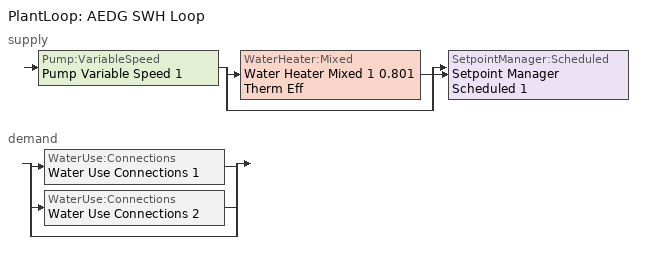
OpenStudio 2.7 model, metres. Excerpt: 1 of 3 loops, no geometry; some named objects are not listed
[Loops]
PlantLoop 'AEDG SWH Loop'
 supply: Pump:VariableSpeed 'Pump Variable Speed 1' > split
  | WaterHeater:Mixed 'Water Heater Mixed 1 0.801 Therm Eff'
  | bypass
  join > SetpointManager:Scheduled 'Setpoint Manager Scheduled 1'
 demand: split
  | WaterUse:Connections 'Water Use Connections 1'
  | WaterUse:Connections 'Water Use Connections 2'
  | bypass
[AvailabilityManager:NightCycle] Thermostat Tolerance {deltaC}=1; Cycling Run Time {s}=3600
Name | Control Type
Availability Manager Night Cycle 1; Availability Manager Night Cycle 2; Availability Manager Night Cycle 3; Availability Manager Night Cycle 4; Availability Manager Night Cycle 5; Availability Manager Night Cycle 6; Availability Manager Night Cycle 7; Availability Manager Night Cycle 8; Availability Manager Night Cycle 9; Availability Manager Night Cycle 10 | CycleOnAny
Availability Manager Night Cycle 11 | CycleOnAnyZoneFansOnly
[Sizing:Zone] Zone Cooling Design Supply Air Temperature Input Method=SupplyAirTemperature; Zone Cooling Design Supply Air Temperature {C}=12.7778; Zone Cooling Design Supply Air Temperature Difference {deltaC}=11.11; Zone Heating Design Supply Air Temperature Input Method=SupplyAirTemperature; Zone Heating Design Supply Air Temperature {C}=40; Zone Heating Design Supply Air Temperature Difference {deltaC}=11.11; Zone Cooling Design Supply Air Humidity Ratio {kg-H2O/kg-air}=0.0085; Zone Heating Design Supply Air Humidity Ratio {kg-H2O/kg-air}=0.008; Cooling Design Air Flow Method=DesignDay; Heating Design Air Flow Method=DesignDay; Account for Dedicated Outdoor Air System=No; Dedicated Outdoor Air System Control Strategy=NeutralSupplyAir; Dedicated Outdoor Air Low Setpoint Temperature for Design {C}=autosize; Dedicated Outdoor Air High Setpoint Temperature for Design {C}=autosize
Zone - Data113; Zone - Data211; Zone - Elevator115; Zone - Elevator213; Zone - MEEL117; Zone - MEEL215; Zone - Restrooms114; Zone - Restrooms212; Zone - Stairs118; Zone - Stairs216
[Zone equipment]
Zone - Data113: Zone - Data113 VRF Terminal Unit
Zone - Data211: Zone - Data211 VRF Terminal Unit
Zone - Elevator115: Zone - Elevator115 VRF Terminal Unit
Zone - Elevator213: Zone - Elevator213 VRF Terminal Unit
Zone - MEEL117: Zone - MEEL117 VRF Terminal Unit
Zone - MEEL215: Zone - MEEL215 VRF Terminal Unit
Zone - Restrooms114: Zone - Restrooms114 VRF Terminal Unit
Zone - Restrooms212: Zone - Restrooms212 VRF Terminal Unit
Zone - Stairs118: Zone - Stairs118 VRF Terminal Unit
Zone - Stairs216: Zone - Stairs216 VRF Terminal Unit
[ElectricLoadCenter:Inverter:Simple]
Electric Load Center Inverter Simple 1: Inverter Efficiency=0.98
[ElectricLoadCenter:Distribution]
Electric Load Center Distribution 1: Inverter=Electric Load Center Inverter Simple 1
[PhotovoltaicPerformance:Simple] Fraction of Surface Area with Active Solar Cells=0.75; Conversion Efficiency Input Mode=Fixed; Value for Cell Efficiency if Fixed=0.18
Photovoltaic Performance Simple 1; Photovoltaic Performance Simple 2; Photovoltaic Performance Simple 3; Photovoltaic Performance Simple 4; Photovoltaic Performance Simple 5; Photovoltaic Performance Simple 6; Photovoltaic Performance Simple 7; Photovoltaic Performance Simple 8; Photovoltaic Performance Simple 9; Photovoltaic Performance Simple 10; Photovoltaic Performance Simple 11; Photovoltaic Performance Simple 12; Photovoltaic Performance Simple 13; Photovoltaic Performance Simple 14; Photovoltaic Performance Simple 15; Photovoltaic Performance Simple 16; Photovoltaic Performance Simple 17; Photovoltaic Performance Simple 18; Photovoltaic Performance Simple 19
[Generator:Photovoltaic]
Name | Surface | Module Performance
Generator Photovoltaic 1 | PV - Surface 290 | Photovoltaic Performance Simple 1
Generator Photovoltaic 2 | PV - Surface 284 | Photovoltaic Performance Simple 2
Generator Photovoltaic 3 | PV - Surface 267 | Photovoltaic Performance Simple 3
Generator Photovoltaic 4 | PV - Surface 261 | Photovoltaic Performance Simple 4
Generator Photovoltaic 5 | PV - Surface 248 | Photovoltaic Performance Simple 5
Generator Photovoltaic 6 | PV - Surface 228 | Photovoltaic Performance Simple 6
Generator Photovoltaic 7 | PV - Surface 200 | Photovoltaic Performance Simple 7
Generator Photovoltaic 8 | PV - Surface 190 | Photovoltaic Performance Simple 8
Generator Photovoltaic 9 | PV - Surface 254 | Photovoltaic Performance Simple 9
Generator Photovoltaic 10 | PV - Surface 206 | Photovoltaic Performance Simple 10
Generator Photovoltaic 11 | PV - Surface 222 | Photovoltaic Performance Simple 11
Generator Photovoltaic 12 | PV - Surface 235 | Photovoltaic Performance Simple 12
Generator Photovoltaic 13 | PV - Surface 176 | Photovoltaic Performance Simple 13
Generator Photovoltaic 14 | PV - Surface 242 | Photovoltaic Performance Simple 14
Generator Photovoltaic 15 | PV - Surface 165 | Photovoltaic Performance Simple 15
Generator Photovoltaic 16 | PV - Surface 213 | Photovoltaic Performance Simple 16
Generator Photovoltaic 17 | PV - Surface 183 | Photovoltaic Performance Simple 17
Generator Photovoltaic 18 | PV - Surface 159 | Photovoltaic Performance Simple 18
Generator Photovoltaic 19 | PV - Surface 273 | Photovoltaic Performance Simple 19
[PlantLoop]
AEDG SWH Loop: Glycol Concentration=0; Maximum Loop Temperature {C}=60; Minimum Loop Temperature {C}=10; Plant Loop Volume {m3}=Autocalculate; Load Distribution Scheme=Optimal
[Sizing:Plant]
AEDG SWH Loop: Loop Type=Heating; Design Loop Exit Temperature {C}=60; Loop Design Temperature Difference {deltaC}=5; Sizing Option=NonCoincident; Zone Timesteps in Averaging Window=1; Coincident Sizing Factor Mode=None
[Pump:VariableSpeed]
Pump Variable Speed 1: Rated Pump Head {Pa}=164431; Motor Efficiency=0.7; Coefficient 1 of the Part Load Performance Curve=0; Coefficient 2 of the Part Load Performance Curve=1; Coefficient 3 of the Part Load Performance Curve=0; Coefficient 4 of the Part Load Performance Curve=0; Pump Control Type=Intermittent; Skin Loss Radiative Fraction=0.5; Design Power Sizing Method=PowerPerFlowPerPressure; Design Electric Power per Unit Flow Rate {W/(m3/s)}=348701.1; Design Shaft Power per Unit Flow Rate per Unit Head {W-s/m3-Pa}=1.28205; Design Minimum Flow Rate Fraction=0
[WaterHeater:Mixed]
Water Heater Mixed 1 0.801 Therm Eff: Tank Volume {m3}=1; Setpoint Temperature Schedule=AEDG Water-Heater-Temp-Schedule; Deadband Temperature Difference {deltaC}=2; Maximum Temperature Limit {C}=82.22; Heater Control Type=Cycle; Heater Maximum Capacity {W}=845000; Heater Fuel Type=NaturalGas; Heater Thermal Efficiency=0.801076; Off Cycle Parasitic Fuel Consumption Rate {W}=20; Off Cycle Parasitic Fuel Type=NaturalGas; Off Cycle Parasitic Heat Fraction to Tank=0.8; On Cycle Parasitic Fuel Type=NaturalGas; On Cycle Parasitic Heat Fraction to Tank=0; Ambient Temperature Indicator=Schedule; Ambient Temperature Schedule=AEDG Water-Heater-Ambient-Temp-Schedule; Off Cycle Loss Coefficient to Ambient Temperature {W/K}=23.3824; On Cycle Loss Coefficient to Ambient Temperature {W/K}=23.3824; Use Side Effectiveness=1; Source Side Effectiveness=1; Use Side Design Flow Rate {m3/s}=autosize; Source Side Design Flow Rate {m3/s}=autosize; Indirect Water Heating Recovery Time {hr}=1.5; Source Side Flow Control Mode=IndirectHeatPrimarySetpoint
[SetpointManager:Scheduled]
Setpoint Manager Scheduled 1: Control Variable=Temperature; Schedule=AEDG SWH-Loop-Temp-Schedule; Setpoint Node or NodeList=AEDG SWH Loop Supply Outlet Node
[WaterUse:Equipment:Definition]
AEDG Restroom Water Use: Peak Flow Rate {m3/s}=1.0902e-05; Target Temperature Schedule=AEDG SWH-Target-Temperature-Schedule; Sensible Fraction Schedule=AEDG SWH-Sensible-Fraction-Schedule; Latent Fraction Schedule=AEDG SWH-Latent-Fraction-Schedule
[WaterUse:Equipment] Water Use Equipment Definition=AEDG Restroom Water Use; Flow Rate Fraction Schedule=AEDG SWH-Flow-Fraction-Schedule
Name | Space
Water Use Equipment 1 | Restrooms212
Water Use Equipment 2 | Restrooms114
[WaterUse:Connections] Hot Water Supply Temperature Schedule=AEDG SWH-Hot-Supply-Temperature-Schedule
Name | Water Use Equipment Name 1
Water Use Connections 1 | Water Use Equipment 1
Water Use Connections 2 | Water Use Equipment 2
[HeatExchanger:AirToAir:SensibleAndLatent] Availability Schedule=Always On Discrete; Nominal Supply Air Flow Rate {m3/s}=autosize; Sensible Effectiveness at 100% Heating Air Flow=0.72; Latent Effectiveness at 100% Heating Air Flow=0.72; Sensible Effectiveness at 75% Heating Air Flow=0.72; Latent Effectiveness at 75% Heating Air Flow=0.72; Sensible Effectiveness at 100% Cooling Air Flow=0.72; Latent Effectiveness at 100% Cooling Air Flow=0.72; Sensible Effectiveness at 75% Cooling Air Flow=0.72; Latent Effectiveness at 75% Cooling Air Flow=0.72; Nominal Electric Power {W}=0; Supply Air Outlet Temperature Control=No; Heat Exchanger Type=Rotary; Frost Control Type=None; Threshold Temperature {C}=1.7; Economizer Lockout=Yes
38 Zone DOAS Heat Exchanger; 2 Zone DOAS Heat Exchanger
[AirConditioner:VariableRefrigerantFlow]
38 Zone VRF System: Availability Schedule=Always On Discrete; Rated Total Cooling Capacity {W}=autosize; Rated Cooling COP {W/W}=4.287; Minimum Outdoor Temperature in Cooling Mode {C}=-15; Maximum Outdoor Temperature in Cooling Mode {C}=50; Cooling Capacity Ratio Modifier Function of Low Temperature Curve=vrf_cool_cap_f_of_low_temp; Cooling Capacity Ratio Boundary Curve=vrf_cool_cap_ratio_boundary; Cooling Capacity Ratio Modifier Function of High Temperature Curve=vrf_cool_cap_f_of_high_temp; Cooling Energy Input Ratio Modifier Function of Low Temperature Curve=vrf_cool_eir_f_of_low_temp; Cooling Energy Input Ratio Boundary Curve=vrf_cool_eir_ratio_boundary; Cooling Energy Input Ratio Modifier Function of High Temperature Curve=vrf_cool_eir_f_of_high_temp; Cooling Energy Input Ratio Modifier Function of Low Part-Load Ratio Curve=vrf_cool_eir_f_of_low_temp 1; Cooling Energy Input Ratio Modifier Function of High Part-Load Ratio Curve=vrf_cooling_eir_high_plr; Cooling Combination Ratio Correction Factor Curve=vrf_cooling_comb_ratio; Cooling Part-Load Fraction Correlation Curve=vrf_cooling_cplffplr; Rated Total Heating Capacity {W}=autosize; Rated Total Heating Capacity Sizing Ratio {W/W}=1; Rated Heating COP {W/W}=4.147; Minimum Outdoor Temperature in Heating Mode {C}=-25; Maximum Outdoor Temperature in Heating Mode {C}=16.1; Heating Capacity Ratio Modifier Function of Low Temperature Curve=vrf_heat_cap_f_of_low_temp; Heating Capacity Ratio Boundary Curve=vrf_heat_cap_ratio_boundary; Heating Capacity Ratio Modifier Function of High Temperature Curve=vrf_heat_cap_f_of_high_temp; Heating Energy Input Ratio Modifier Function of Low Temperature Curve=vrf_heat_eir_f_of_low_temp; Heating Energy Input Ratio Boundary Curve=vrf_heat_eir_boundary; Heating Energy Input Ratio Modifier Function of High Temperature Curve=vrf_heat_eir_f_of_high_temp; Heating Performance Curve Outdoor Temperature Type=WetBulbTemperature; Heating Energy Input Ratio Modifier Function of Low Part-Load Ratio Curve=vrf_heating_eir_low_plr; Heating Energy Input Ratio Modifier Function of High Part-Load Ratio Curve=vrf_heating_eir_hi_plr; Heating Combination Ratio Correction Factor Curve=vrf_heating_comb_ratio; Heating Part-Load Fraction Correlation Curve=vrf_heating_cplffplr; Minimum Heat Pump Part-Load Ratio=0.25; Zone Name for Master Thermostat Location=Zone - Stairs216; Master Thermostat Priority Control Type=LoadPriority; Heat Pump Waste Heat Recovery=Yes; Equivalent Piping Length used for Piping Correction Factor in Cooling Mode {m}=30.48; Vertical Height used for Piping Correction Factor {m}=10.668; Piping Correction Factor for Length in Cooling Mode Curve=Air Conditioner Variable Refrigerant Flow 1 CoolingLengthCorrectionFactor; Piping Correction Factor for Height in Cooling Mode Coefficient=-0.000386; Equivalent Piping Length used for Piping Correction Factor in Heating Mode {m}=30.48; Piping Correction Factor for Height in Heating Mode Coefficient=0; Crankcase Heater Power per Compressor {W}=15; Number of Compressors=3; Ratio of Compressor Size to Total Compressor Capacity=0.33; Maximum Outdoor Dry-bulb Temperature for Crankcase Heater {C}=7; Defrost Strategy=ReverseCycle; Defrost Control=OnDemand; Defrost Energy Input Ratio Modifier Function of Temperature Curve=vrf_defrost_eir_f_of_temp; Defrost Time Period Fraction=0.058333; Resistive Defrost Heater Capacity {W}=1e-07; Maximum Outdoor Dry-bulb Temperature for Defrost Operation {C}=7; Water Condenser Volume Flow Rate {m3/s}=autosize; Evaporative Condenser Effectiveness=0.9; Evaporative Condenser Air Flow Rate {m3/s}=autosize; Evaporative Condenser Pump Rated Power Consumption {W}=autosize; Basin Heater Capacity {W/K}=0; Basin Heater Setpoint Temperature {C}=2; Fuel Type=Electricity; Minimum Outdoor Temperature in Heat Recovery Mode {C}=-10; Maximum Outdoor Temperature in Heat Recovery Mode {C}=27.2; Initial Heat Recovery Cooling Capacity Fraction=0.5; Heat Recovery Cooling Capacity Time Constant {hr}=0.083; Initial Heat Recovery Cooling Energy Fraction=1; Heat Recovery Cooling Energy Time Constant {hr}=0; Initial Heat Recovery Heating Capacity Fraction=0.5; Heat Recovery Heating Capacity Time Constant {hr}=0.083; Initial Heat Recovery Heating Energy Fraction=0.5; Heat Recovery Heating Energy Time Constant {hr}=0
[ZoneHVAC:TerminalUnit:VariableRefrigerantFlow] Terminal Unit Availability schedule=Always On Discrete; Supply Air Flow Rate During Cooling Operation {m3/s}=autosize; Supply Air Flow Rate When No Cooling is Needed {m3/s}=autosize; Supply Air Flow Rate During Heating Operation {m3/s}=autosize; Supply Air Flow Rate When No Heating is Needed {m3/s}=autosize; Outdoor Air Flow Rate During Cooling Operation {m3/s}=0; Outdoor Air Flow Rate During Heating Operation {m3/s}=0; Outdoor Air Flow Rate When No Cooling or Heating is Needed {m3/s}=0; Supply Air Fan Operating Mode Schedule=Always Off Discrete; Zone Terminal Unit On Parasitic Electric Energy Use {W}=30; Zone Terminal Unit Off Parasitic Electric Energy Use {W}=20; Rated Total Heating Capacity Sizing Ratio {W/W}=1
Name | Supply Air Fan | Cooling Coil | Heating Coil
Zone - Stairs216 VRF Terminal Unit | Zone - Stairs216 VRF Unit Cycling Fan | Zone HVAC Terminal Unit Variable Refrigerant Flow 1 Cooling Coil | Zone HVAC Terminal Unit Variable Refrigerant Flow 1 Heating Coil
Zone - Stairs118 VRF Terminal Unit | Zone - Stairs118 VRF Unit Cycling Fan | Zone HVAC Terminal Unit Variable Refrigerant Flow 1 Cooling Coil 1 | Zone HVAC Terminal Unit Variable Refrigerant Flow 1 Heating Coil 1
Zone - Restrooms212 VRF Terminal Unit | Zone - Restrooms212 VRF Unit Cycling Fan | Zone HVAC Terminal Unit Variable Refrigerant Flow 1 Cooling Coil 8 | Zone HVAC Terminal Unit Variable Refrigerant Flow 1 Heating Coil 8
Zone - Restrooms114 VRF Terminal Unit | Zone - Restrooms114 VRF Unit Cycling Fan | Zone HVAC Terminal Unit Variable Refrigerant Flow 1 Cooling Coil 9 | Zone HVAC Terminal Unit Variable Refrigerant Flow 1 Heating Coil 9
Zone - Elevator213 VRF Terminal Unit | Zone - Elevator213 VRF Unit Cycling Fan | Zone HVAC Terminal Unit Variable Refrigerant Flow 1 Cooling Coil 10 | Zone HVAC Terminal Unit Variable Refrigerant Flow 1 Heating Coil 10
Zone - Elevator115 VRF Terminal Unit | Zone - Elevator115 VRF Unit Cycling Fan | Zone HVAC Terminal Unit Variable Refrigerant Flow 1 Cooling Coil 11 | Zone HVAC Terminal Unit Variable Refrigerant Flow 1 Heating Coil 11
Zone - MEEL117 VRF Terminal Unit | Zone - MEEL117 VRF Unit Cycling Fan | Zone HVAC Terminal Unit Variable Refrigerant Flow 1 Cooling Coil 18 | Zone HVAC Terminal Unit Variable Refrigerant Flow 1 Heating Coil 18
Zone - MEEL215 VRF Terminal Unit | Zone - MEEL215 VRF Unit Cycling Fan | Zone HVAC Terminal Unit Variable Refrigerant Flow 1 Cooling Coil 19 | Zone HVAC Terminal Unit Variable Refrigerant Flow 1 Heating Coil 19
Zone - Data113 VRF Terminal Unit | Zone - Data113 VRF Unit Cycling Fan | Zone HVAC Terminal Unit Variable Refrigerant Flow 1 Cooling Coil 36 | Zone HVAC Terminal Unit Variable Refrigerant Flow 1 Heating Coil 36
Zone - Data211 VRF Terminal Unit | Zone - Data211 VRF Unit Cycling Fan | Zone HVAC Terminal Unit Variable Refrigerant Flow 1 Cooling Coil 37 | Zone HVAC Terminal Unit Variable Refrigerant Flow 1 Heating Coil 37
[Coil:Cooling:DX:VariableRefrigerantFlow] Availability Schedule=Always On Discrete; Rated Total Cooling Capacity {W}=autosize; Rated Sensible Heat Ratio=autosize; Rated Air Flow Rate {m3/s}=autosize
Name | Cooling Capacity Ratio Modifier Function of Temperature Curve | Cooling Capacity Modifier Curve Function of Flow Fraction
Zone HVAC Terminal Unit Variable Refrigerant Flow 1 Cooling Coil | VRFTUCoolCapFT | VRFACCoolCapFFF
Zone HVAC Terminal Unit Variable Refrigerant Flow 1 Cooling Coil 1 | VRFTUCoolCapFT 1 | VRFACCoolCapFFF 1
Zone HVAC Terminal Unit Variable Refrigerant Flow 1 Cooling Coil 8 | VRFTUCoolCapFT 8 | VRFACCoolCapFFF 8
Zone HVAC Terminal Unit Variable Refrigerant Flow 1 Cooling Coil 9 | VRFTUCoolCapFT 9 | VRFACCoolCapFFF 9
Zone HVAC Terminal Unit Variable Refrigerant Flow 1 Cooling Coil 10 | VRFTUCoolCapFT 10 | VRFACCoolCapFFF 10
Zone HVAC Terminal Unit Variable Refrigerant Flow 1 Cooling Coil 11 | VRFTUCoolCapFT 11 | VRFACCoolCapFFF 11
Zone HVAC Terminal Unit Variable Refrigerant Flow 1 Cooling Coil 18 | VRFTUCoolCapFT 18 | VRFACCoolCapFFF 18
Zone HVAC Terminal Unit Variable Refrigerant Flow 1 Cooling Coil 19 | VRFTUCoolCapFT 19 | VRFACCoolCapFFF 19
Zone HVAC Terminal Unit Variable Refrigerant Flow 1 Cooling Coil 36 | VRFTUCoolCapFT 36 | VRFACCoolCapFFF 36
Zone HVAC Terminal Unit Variable Refrigerant Flow 1 Cooling Coil 37 | VRFTUCoolCapFT 37 | VRFACCoolCapFFF 37
[Coil:Heating:DX:VariableRefrigerantFlow] Availability Schedule=Always On Discrete; Rated Total Heating Capacity {W}=autosize; Rated Air Flow Rate {m3/s}=autosize
Name | Heating Capacity Ratio Modifier Function of Temperature Curve | Heating Capacity Modifier Function of Flow Fraction Curve
Zone HVAC Terminal Unit Variable Refrigerant Flow 1 Heating Coil | Coil Heating DX Variable Refrigerant Flow 1 VRFTUHeatCAPFT | Coil Heating DX Variable Refrigerant Flow 1 VRFACCoolCapFFF
Zone HVAC Terminal Unit Variable Refrigerant Flow 1 Heating Coil 1 | Coil Heating DX Variable Refrigerant Flow 1 VRFTUHeatCAPFT 1 | Coil Heating DX Variable Refrigerant Flow 1 VRFACCoolCapFFF 1
Zone HVAC Terminal Unit Variable Refrigerant Flow 1 Heating Coil 8 | Coil Heating DX Variable Refrigerant Flow 1 VRFTUHeatCAPFT 8 | Coil Heating DX Variable Refrigerant Flow 1 VRFACCoolCapFFF 8
Zone HVAC Terminal Unit Variable Refrigerant Flow 1 Heating Coil 9 | Coil Heating DX Variable Refrigerant Flow 1 VRFTUHeatCAPFT 9 | Coil Heating DX Variable Refrigerant Flow 1 VRFACCoolCapFFF 9
Zone HVAC Terminal Unit Variable Refrigerant Flow 1 Heating Coil 10 | Coil Heating DX Variable Refrigerant Flow 1 VRFTUHeatCAPFT 10 | Coil Heating DX Variable Refrigerant Flow 1 VRFACCoolCapFFF 10
Zone HVAC Terminal Unit Variable Refrigerant Flow 1 Heating Coil 11 | Coil Heating DX Variable Refrigerant Flow 1 VRFTUHeatCAPFT 11 | Coil Heating DX Variable Refrigerant Flow 1 VRFACCoolCapFFF 11
Zone HVAC Terminal Unit Variable Refrigerant Flow 1 Heating Coil 18 | Coil Heating DX Variable Refrigerant Flow 1 VRFTUHeatCAPFT 18 | Coil Heating DX Variable Refrigerant Flow 1 VRFACCoolCapFFF 18
Zone HVAC Terminal Unit Variable Refrigerant Flow 1 Heating Coil 19 | Coil Heating DX Variable Refrigerant Flow 1 VRFTUHeatCAPFT 19 | Coil Heating DX Variable Refrigerant Flow 1 VRFACCoolCapFFF 19
Zone HVAC Terminal Unit Variable Refrigerant Flow 1 Heating Coil 36 | Coil Heating DX Variable Refrigerant Flow 1 VRFTUHeatCAPFT 36 | Coil Heating DX Variable Refrigerant Flow 1 VRFACCoolCapFFF 36
Zone HVAC Terminal Unit Variable Refrigerant Flow 1 Heating Coil 37 | Coil Heating DX Variable Refrigerant Flow 1 VRFTUHeatCAPFT 37 | Coil Heating DX Variable Refrigerant Flow 1 VRFACCoolCapFFF 37
[Fan:OnOff] Availability Schedule=Always On Discrete; Fan Total Efficiency=0.455; Pressure Rise {Pa}=366.354; Maximum Flow Rate {m3/s}=autosize; Motor Efficiency=0.7; Motor In Airstream Fraction=1
Name | Fan Power Ratio Function of Speed Ratio Curve | Fan Efficiency Ratio Function of Speed Ratio Curve
Zone - Stairs216 VRF Unit Cycling Fan | Fan On Off Power Curve | Fan On Off Efficiency Curve
Zone - Stairs118 VRF Unit Cycling Fan | Fan On Off Power Curve 1 | Fan On Off Efficiency Curve 1
Zone - Restrooms212 VRF Unit Cycling Fan | Fan On Off Power Curve 8 | Fan On Off Efficiency Curve 8
Zone - Restrooms114 VRF Unit Cycling Fan | Fan On Off Power Curve 9 | Fan On Off Efficiency Curve 9
Zone - Elevator213 VRF Unit Cycling Fan | Fan On Off Power Curve 10 | Fan On Off Efficiency Curve 10
Zone - Elevator115 VRF Unit Cycling Fan | Fan On Off Power Curve 11 | Fan On Off Efficiency Curve 11
Zone - MEEL117 VRF Unit Cycling Fan | Fan On Off Power Curve 18 | Fan On Off Efficiency Curve 18
Zone - MEEL215 VRF Unit Cycling Fan | Fan On Off Power Curve 19 | Fan On Off Efficiency Curve 19
Zone - Data113 VRF Unit Cycling Fan | Fan On Off Power Curve 36 | Fan On Off Efficiency Curve 36
Zone - Data211 VRF Unit Cycling Fan | Fan On Off Power Curve 37 | Fan On Off Efficiency Curve 37
[EnergyManagementSystem:Sensor] Output Variable or Output Meter Index Key=Environment; Output Variable or Output Meter=Site Outdoor Air Drybulb Temperature
OAT; OAT_1
[EnergyManagementSystem:Actuator] Actuated Component Type=Schedule:Year; Actuated Component Control Type=Schedule Value
Name | Actuated Component
SYS2ZoneDOASHtgSch0; SYS38ZoneDOASHtgSch0 | General Heating Setpt
SYS2ZoneDOASClgSch0; SYS38ZoneDOASClgSch0 | General Cooling Setpt
[EnergyManagementSystem:Program]
SYS2ZoneDOASOptimumStartProg0: IF DaylightSavings==0 && DayOfWeek>1 && Hour==5 && OAT<23.9 && OAT>1.7; SET SYS2ZoneDOASClgSch0 = 29.4; SET SYS2ZoneDOASHtgSch0 = 15.6; ELSEIF DaylightSavings==0 && DayOfWeek==1 && Hour==7 && OAT<23.9 && OAT>1.7; SET SYS2ZoneDOASClgSch0 = 29.4; SET SYS2ZoneDOASHtgSch0 = 15.6; ELSEIF DaylightSavings==1 && DayOfWeek>1 && Hour==4 && OAT<23.9 && OAT>1.7; SET SYS2ZoneDOASClgSch0 = 29.4; SET SYS2ZoneDOASHtgSch0 = 15.6; ELSEIF DaylightSavings==1 && DayOfWeek==1 && Hour==6 && OAT<23.9 && OAT>1.7; SET SYS2ZoneDOASClgSch0 = 29.4; SET SYS2ZoneDOASHtgSch0 = 15.6; ELSE; SET SYS2ZoneDOASClgSch0 = NULL; SET SYS2ZoneDOASHtgSch0 = NULL; ENDIF
SYS38ZoneDOASOptimumStartProg0: IF DaylightSavings==0 && DayOfWeek>1 && Hour==5 && OAT_1<23.9 && OAT_1>1.7; SET SYS38ZoneDOASClgSch0 = 29.4; SET SYS38ZoneDOASHtgSch0 = 15.6; ELSEIF DaylightSavings==0 && DayOfWeek==1 && Hour==7 && OAT_1<23.9 && OAT_1>1.7; SET SYS38ZoneDOASClgSch0 = 29.4; SET SYS38ZoneDOASHtgSch0 = 15.6; ELSEIF DaylightSavings==1 && DayOfWeek>1 && Hour==4 && OAT_1<23.9 && OAT_1>1.7; SET SYS38ZoneDOASClgSch0 = 29.4; SET SYS38ZoneDOASHtgSch0 = 15.6; ELSEIF DaylightSavings==1 && DayOfWeek==1 && Hour==6 && OAT_1<23.9 && OAT_1>1.7; SET SYS38ZoneDOASClgSch0 = 29.4; SET SYS38ZoneDOASHtgSch0 = 15.6; ELSE; SET SYS38ZoneDOASClgSch0 = NULL; SET SYS38ZoneDOASHtgSch0 = NULL; ENDIF
[EnergyManagementSystem:ProgramCallingManager]
SYS2ZoneDOASOptimumStartCallingManager0: BeginTimestepBeforePredictor; SYS2ZoneDOASOptimumStartProg0
SYS38ZoneDOASOptimumStartCallingManager0: BeginTimestepBeforePredictor; SYS38ZoneDOASOptimumStartProg0
[Schedule:Ruleset]
Name | Default Day Schedule | Summer Design Day Schedule | Winter Design Day Schedule
General Cooling Setpt | General Cooling Setpt Default | General Cooling Setpt Summer Design Day 2 | General Cooling Setpt Winter Design Day 2
General Heating Setpt | General Heating Setpt Default | General Heating Setpt Summer Design Day 2 | General Heating Setpt Winter Design Day 2
AEDG Water-Heater-Temp-Schedule | AEDG Water-Heater-Temp-Schedule All Days
AEDG Water-Heater-Ambient-Temp-Schedule | AEDG Water-Heater-Ambient-Temp-Schedule All Days
AEDG SWH-Loop-Temp-Schedule | AEDG SWH-Loop-Temp-Schedule All Days
AEDG SWH-Flow-Fraction-Schedule | AEDG SWH-Flow-Fraction-Schedule Weekday | AEDG SWH-Flow-Fraction-Schedule Summer Design Day | AEDG SWH-Flow-Fraction-Schedule Winter Design Day
AEDG SWH-Target-Temperature-Schedule | AEDG SWH-Target-Temperature-Schedule All Days
AEDG SWH-Sensible-Fraction-Schedule | AEDG SWH-Sensible-Fraction-Schedule All Days
AEDG SWH-Latent-Fraction-Schedule | AEDG SWH-Latent-Fraction-Schedule All Days
AEDG SWH-Hot-Supply-Temperature-Schedule | AEDG SWH-Hot-Supply-Temperature-Schedule All Days
[Schedule:Day]
General Cooling Setpt Default: 5, 0, 26.6667, 6, 0, 25.5556, 7, 0, 25, 22, 0, 23.8889, 24, 0, 26.6667
General Cooling Setpt Sat Day: 5, 0, 26.6667, 6, 0, 25.5556, 7, 0, 25, 15, 0, 23.8889, 24, 0, 26.6667
General Cooling Setpt Sun Day; General Cooling Setpt Winter Design Day 2: 24, 0, 26.6667
General Cooling Setpt Summer Design Day 2: 24, 0, 23.8889
General Heating Setpt Default: 5, 0, 18.3333, 6, 0, 18.8889, 7, 0, 19.4444, 22, 0, 21.1111, 24, 0, 18.3333
General Heating Setpt Sat Day: 5, 0, 18.3333, 6, 0, 18.8889, 7, 0, 19.4444, 15, 0, 21.1111, 24, 0, 18.3333
General Heating Setpt Sun Day; General Heating Setpt Summer Design Day 2: 24, 0, 18.3333
General Heating Setpt Winter Design Day 2: 24, 0, 21.1111
AEDG Water-Heater-Temp-Schedule All Days; AEDG SWH-Loop-Temp-Schedule All Days: 24, 0, 60
AEDG Water-Heater-Ambient-Temp-Schedule All Days: 24, 0, 22
AEDG SWH-Flow-Fraction-Schedule Weekday: 7, 0, 0.05, 8, 0, 0.1, 9, 0, 0.34, 10, 0, 0.6, 11, 0, 0.63, 12, 0, 0.72, 13, 0, 0.79, 14, 0, 0.83, 15, 0, 0.61, 16, 0, 0.65, 18, 0, 0.1, 19, 0, 0.19, 20, 0, 0.25, 22, 0, 0.22, 23, 0, 0.12, 24, 0, 0.09
AEDG SWH-Flow-Fraction-Schedule Winter Design Day: 24, 0, 0
AEDG SWH-Flow-Fraction-Schedule Summer Design Day: 24, 0, 1
AEDG SWH-Flow-Fraction-Schedule Weekend: 8, 0, 0.03, 14, 0, 0.05, 24, 0, 0.03
AEDG SWH-Flow-Fraction-Schedule Summer Weekday: 7, 0, 0.05, 18, 0, 0.1, 19, 0, 0.19, 20, 0, 0.25, 22, 0, 0.22, 23, 0, 0.12, 24, 0, 0.09
AEDG SWH-Target-Temperature-Schedule All Days: 24, 0, 40
AEDG SWH-Sensible-Fraction-Schedule All Days: 24, 0, 0.2
AEDG SWH-Latent-Fraction-Schedule All Days: 24, 0, 0.05
AEDG SWH-Hot-Supply-Temperature-Schedule All Days: 24, 0, 55
[Schedule:Rule] Date Specification Type=DateRange; Start Day=1; End Day=31
Name | Schedule Ruleset | Rule Order | Day Schedule | Apply Saturday | Start Month | End Month | Apply Sunday | Apply Monday | Apply Tuesday | Apply Wednesday | Apply Thursday | Apply Friday
General Cooling Setpt Sat Day Rule | General Cooling Setpt | 1 | General Cooling Setpt Sat Day | Yes | 1 | 12
General Cooling Setpt Sun Day Rule | General Cooling Setpt | 0 | General Cooling Setpt Sun Day |  | 1 | 12 | Yes
General Heating Setpt Sat Day Rule | General Heating Setpt | 1 | General Heating Setpt Sat Day | Yes | 1 | 12
General Heating Setpt Sun Day Rule | General Heating Setpt | 0 | General Heating Setpt Sun Day |  | 1 | 12 | Yes
AEDG SWH-Flow-Fraction-Schedule Weekend Rule | AEDG SWH-Flow-Fraction-Schedule | 1 | AEDG SWH-Flow-Fraction-Schedule Weekend | Yes | 1 | 12 | Yes
AEDG SWH-Flow-Fraction-Schedule Summer Weekday Rule | AEDG SWH-Flow-Fraction-Schedule | 0 | AEDG SWH-Flow-Fraction-Schedule Summer Weekday |  | 7 | 8 |  | Yes | Yes | Yes | Yes | Yes
[Schedule:Constant]
Name | Value
Always On Discrete | 1
Always Off Discrete | 0
[Curve:Cubic]
Name | Coefficient1 Constant | Coefficient2 x | Coefficient3 x**2 | Coefficient4 x**3 | Minimum Value of x | Maximum Value of x | Minimum Curve Output | Maximum Curve Output
vrf_cool_cap_ratio_boundary | 25.73 | -0.0315004 | -0.014166 | 0 | 11 | 30
vrf_cool_eir_ratio_boundary | 25.7347 | -0.0315004 | -0.014166 | 0 | 15 | 24
vrf_cool_eir_f_of_low_temp 1 | 0.0734992 | 0.334783 | 0.591613 | 0 | 0.25 | 1 | 0 | 1
vrf_cooling_eir_high_plr; vrf_heating_eir_hi_plr | 1 | 0 | 0 | 0 | 1 | 1.5
vrf_cooling_comb_ratio | 0.24034 | -0.21873 | 1.97941 | -1.02636 | 0.5 | 2 | 0.5 | 1.056
vrf_cooling_cplffplr; vrf_heating_cplffplr | 0.85 | 0.15 | 0 | 0 | 1 | 1
vrf_heat_cap_ratio_boundary; vrf_heat_eir_boundary | 58.577 | -3.0255 | 0.0193 | 0 | 15 | 23.9
vrf_heating_eir_low_plr | 0.0724907 | 0.65819 | 0.26926 | 0 | 0.25 | 1 | 0 | 1
vrf_heating_comb_ratio | 0.62115 | -1.55798 | 3.36817 | -1.4224 | 0.5 | 2 | 0.5 | 1.155
Fan On Off Efficiency Curve; Fan On Off Efficiency Curve 1; Fan On Off Efficiency Curve 8; Fan On Off Efficiency Curve 9; Fan On Off Efficiency Curve 10; Fan On Off Efficiency Curve 11; Fan On Off Efficiency Curve 18; Fan On Off Efficiency Curve 19; Fan On Off Efficiency Curve 36; Fan On Off Efficiency Curve 37 | 1 | 0 | 0 | 0 | 0 | 1
[Curve:Quadratic] Coefficient1 Constant=0.8; Coefficient2 x=0.2; Coefficient3 x**2=0; Minimum Value of x=0.5; Maximum Value of x=1.5
VRFACCoolCapFFF; Coil Heating DX Variable Refrigerant Flow 1 VRFACCoolCapFFF; VRFACCoolCapFFF 1; Coil Heating DX Variable Refrigerant Flow 1 VRFACCoolCapFFF 1; VRFACCoolCapFFF 8; Coil Heating DX Variable Refrigerant Flow 1 VRFACCoolCapFFF 8; VRFACCoolCapFFF 9; Coil Heating DX Variable Refrigerant Flow 1 VRFACCoolCapFFF 9; VRFACCoolCapFFF 10; Coil Heating DX Variable Refrigerant Flow 1 VRFACCoolCapFFF 10; VRFACCoolCapFFF 11; Coil Heating DX Variable Refrigerant Flow 1 VRFACCoolCapFFF 11; VRFACCoolCapFFF 18; Coil Heating DX Variable Refrigerant Flow 1 VRFACCoolCapFFF 18; VRFACCoolCapFFF 19; Coil Heating DX Variable Refrigerant Flow 1 VRFACCoolCapFFF 19; VRFACCoolCapFFF 36; Coil Heating DX Variable Refrigerant Flow 1 VRFACCoolCapFFF 36; VRFACCoolCapFFF 37; Coil Heating DX Variable Refrigerant Flow 1 VRFACCoolCapFFF 37
[Curve:Biquadratic]
Name | Coefficient1 Constant | Coefficient2 x | Coefficient3 x**2 | Coefficient4 y | Coefficient5 y**2 | Coefficient6 x*y | Minimum Value of x | Maximum Value of x | Minimum Value of y | Maximum Value of y | Minimum Curve Output | Maximum Curve Output
Air Conditioner Variable Refrigerant Flow 1 CoolingLengthCorrectionFactor | 2.03882 | -0.00242606 | 3.5512e-06 | -1.68581 | 0.668703 | -4.5706e-05 | 7.62 | 182.88 | 0.8 | 1.5
vrf_cool_cap_f_of_low_temp | -1.69653 | 0.207248 | -0.00343146 | 0.0163816 | -6.73872e-05 | -0.000849848 | 13.9 | 23.9 | -5 | 43.3 | 0.59 | 1.33
vrf_cool_cap_f_of_high_temp | 0.686736 | 0.0207631 | 0.0005447 | -0.0016218 | -4.259e-07 | -0.0003392 | 15 | 24 | 16 | 43
vrf_cool_eir_f_of_low_temp | -1.61908 | 0.185965 | -0.0038961 | -0.00901995 | 0.0003034 | 0.000476049 | 13.9 | 23.9 | -5 | 43.3 | 0.27 | 1.15
vrf_cool_eir_f_of_high_temp | -1.43951 | 0.161985 | -0.00349118 | 0.0269443 | 0.000134616 | -0.000671494 | 15 | 23.9 | 16.8 | 43.3
vrf_heat_cap_f_of_low_temp | 0.98322 | 0.0157168 | -0.000835032 | 0.0522939 | -0.000531556 | -0.00190606 | 16.1 | 23.9 | -25 | 13.3 | 0.515152 | 1.2
vrf_heat_cap_f_of_high_temp | 2.58599 | -0.0953227 | 0.000955329 | 0 | 0 | 0 | 21.1 | 27.2 | -944 | 15
vrf_heat_eir_f_of_low_temp | 0.75683 | 0.04575 | -0.00136357 | 0.0554885 | -0.00120701 | -0.00303329 | 16.1 | 23.9 | -25 | 13.3 | 0.7 | 1.184
vrf_heat_eir_f_of_high_temp | 1.38857 | -0.0229771 | 0.000537274 | -0.0273937 | 0.000403043 | -5.9786e-05 | 21.1 | 27.2 | 0 | 1
vrf_defrost_eir_f_of_temp | -1.61908 | 0.185965 | -0.0038961 | -0.00901995 | 0.0003034 | 0.000476049 | 13.9 | 23.9 | -5 | 50 | 0.27 | 1.155
VRFTUCoolCapFT; VRFTUCoolCapFT 1; VRFTUCoolCapFT 8; VRFTUCoolCapFT 9; VRFTUCoolCapFT 10; VRFTUCoolCapFT 11; VRFTUCoolCapFT 18; VRFTUCoolCapFT 19; VRFTUCoolCapFT 36; VRFTUCoolCapFT 37 | 0.0585884 | 0.0587397 | -0.000210275 | 0.010937 | -0.000121955 | -0.000524662 | 15 | 23.89 | 20 | 43.33 | 0.8083 | 1.2583
Coil Heating DX Variable Refrigerant Flow 1 VRFTUHeatCAPFT; Coil Heating DX Variable Refrigerant Flow 1 VRFTUHeatCAPFT 1; Coil Heating DX Variable Refrigerant Flow 1 VRFTUHeatCAPFT 8; Coil Heating DX Variable Refrigerant Flow 1 VRFTUHeatCAPFT 9; Coil Heating DX Variable Refrigerant Flow 1 VRFTUHeatCAPFT 10; Coil Heating DX Variable Refrigerant Flow 1 VRFTUHeatCAPFT 11; Coil Heating DX Variable Refrigerant Flow 1 VRFTUHeatCAPFT 18; Coil Heating DX Variable Refrigerant Flow 1 VRFTUHeatCAPFT 19; Coil Heating DX Variable Refrigerant Flow 1 VRFTUHeatCAPFT 36; Coil Heating DX Variable Refrigerant Flow 1 VRFTUHeatCAPFT 37 | 0.375444 | 0.0668191 | -0.00194171 | 0.0442618 | -0.000400958 | -0.00148198 | 21.11 | 27.22 | -15 | 18.33 | 0.6074 | 1
[Curve:Exponent] Coefficient1 Constant=1; Coefficient2 Constant=0; Coefficient3 Constant=0; Minimum Value of x=0; Maximum Value of x=1
Fan On Off Power Curve; Fan On Off Power Curve 1; Fan On Off Power Curve 8; Fan On Off Power Curve 9; Fan On Off Power Curve 10; Fan On Off Power Curve 11; Fan On Off Power Curve 18; Fan On Off Power Curve 19; Fan On Off Power Curve 36; Fan On Off Power Curve 37
